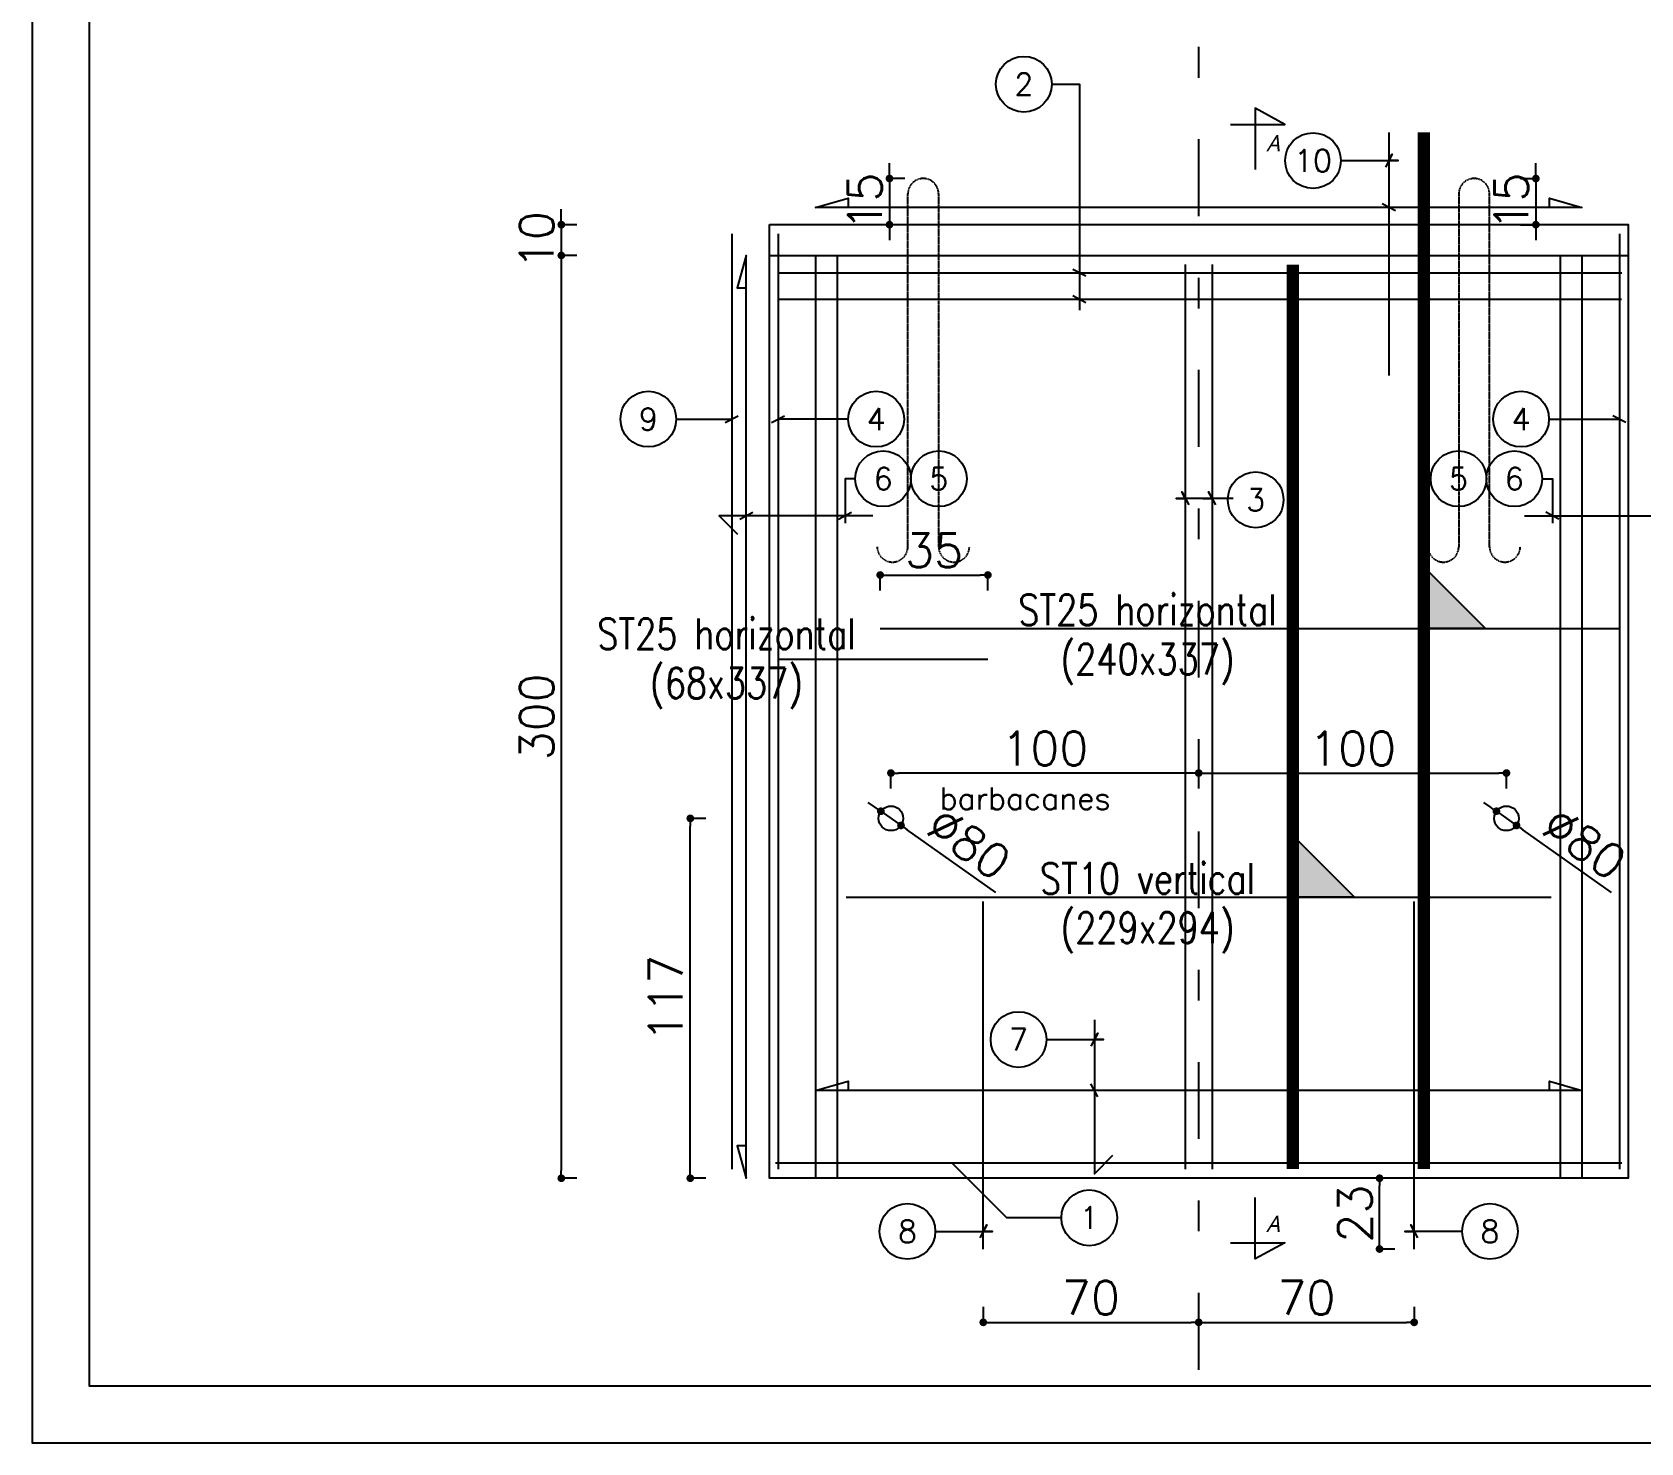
# Model space of a CAD drawing. Header units: millimetres. Extents: x -21776 to 63757, y -7870 to 8483.
# Drawn here: x 21930 to 22453, y -5309 to -4850 of the extents above; entities that cross this region are included whole.
import ezdxf
from ezdxf.enums import TextEntityAlignment as Align

# ---------------------------------------------------------------- set-up
doc = ezdxf.new("R2010")
doc.units = ezdxf.units.MM
doc.header["$PDMODE"] = 34
for name, pattern in [('CACHE', [9.525, 6.35, -3.175]), ('GrFeatureAxis', [0.85, 0.25, -0.2, 0.1, -0.2, 0.1]), ('HIDDEN2', [0.1875, 0.125, -0.0625])]:
    doc.linetypes.add(name, pattern=pattern)
for name, color, linetype in [('1', 7, 'Continuous'), ('COTATION', 1, 'Continuous'), ('GO-CARTOUCHE', 7, 'Continuous'), ('GO-COTATION', 1, 'Continuous'), ('GO-TEXTE', 9, 'Continuous'), ('GO-TEXTE-ACIER', 3, 'Continuous'), ('Grid', 7, 'Continuous'), ('préfa v', 2, 'Continuous'), ('STR_barbacan', 160, 'Continuous'), ('STR_TS', 22, 'Continuous'), ('STR_TS_TXT', 7, 'Continuous'), ('STR_VOI-POT', 6, 'Continuous')]:
    doc.layers.add(name, color=color, linetype=linetype)
doc.styles.add('Lucida', font='')
doc.styles.get("Standard").update_dxf_attribs({"font": 'romans.shx'})
doc.styles.add('TEXTE', font='romans.shx')
doc.styles.add('TEXTE TS', font='romans.shx', dxfattribs={"width": 0.7, "oblique": 15})
doc.styles.get('Lucida').set_extended_font_data('Lucida Sans', italic=True)
doc.dimstyles.new('COUPE-20', dxfattribs={"dimscale": 0.5, "dimtxt": 22, "dimasz": 5, "dimexe": 0.05, "dimexo": 0, "dimgap": 5, "dimtad": 1, "dimdsep": 46, "dimtxsty": 'Standard', "dimblk1": 'DOT', "dimblk2": 'DOT', "dimsah": 1, "dimcen": 0, "dimdle": 150, "dimclrd": 1, "dimclre": 1, "dimclrt": 7, "dimadec": 0, "dimazin": 0, "dimtfac": 1, "dimtix": 1, "dimtmove": 2, "dimatfit": 3, "dimldrblk": 'DOT', "dimfxl": 0, "dimtvp": 1, "dimtolj": 1, "dimtzin": 0, "dimarcsym": 0})

# ---------------------------------------------------------------- blocks, each defined once
blk = doc.blocks.new('_DOT')
at = {"color": 0, "linetype": 'ByBlock'}
blk.add_line((-0.5, 0), (-1, 0), dxfattribs=at)
at = {"color": 0, "linetype": 'ByBlock', "const_width": 0.5}
blk.add_lwpolyline([(-0.25, 0, 1), (0.25, 0, 1)], format="xyb", close=True, dxfattribs=at)
blk = doc.blocks.new('*D1729')
at = {"layer": 'DEFPOINTS', "color": 0}
for p in [(22251.21, -4913.03), (22102.16, -4923.03), (22251.21, -4923.03)]:
    blk.add_point(p, dxfattribs=at)
at = {"layer": 'STR_VOI-POT', "color": 1, "lineweight": -2}
for p, q in [((22102.16, -4910.53), (22102.16, -4908.03)), ((22107.16, -4913.03), (22102.13, -4913.03)), ((22102.16, -4913.03), (22102.16, -4923.03)), ((22107.16, -4923.03), (22102.13, -4923.03)), ((22102.16, -4925.53), (22102.16, -4928.03))]:
    blk.add_line(p, q, dxfattribs=at)
at = {"layer": 'STR_VOI-POT', "color": 1, "lineweight": -2, "xscale": 2.5, "yscale": 2.5, "zscale": 2.5}
for p, rotation in [((22102.16, -4913.03), 270), ((22102.16, -4923.03), 90)]:
    blk.add_blockref('_DOT', p, dxfattribs=dict(at, rotation=rotation))
at = {"layer": 'STR_VOI-POT', "color": 7, "insert": (22094.16, -4918.03), "char_height": 11, "attachment_point": 5, "rotation": 90}
blk.add_mtext('\\A1;10', dxfattribs=at)
blk = doc.blocks.new('*D1730')
at = {"layer": 'DEFPOINTS', "color": 0}
for p in [(22251.21, -4923.03), (22102.16, -5223.03), (22169.76, -5223.03)]:
    blk.add_point(p, dxfattribs=at)
at = {"layer": 'STR_VOI-POT', "color": 1, "lineweight": -2}
for p, q in [((22107.16, -4923.03), (22102.13, -4923.03)), ((22102.16, -4925.53), (22102.16, -5220.53)), ((22107.16, -5223.03), (22102.13, -5223.03))]:
    blk.add_line(p, q, dxfattribs=at)
at = {"layer": 'STR_VOI-POT', "color": 1, "lineweight": -2, "xscale": 2.5, "yscale": 2.5, "zscale": 2.5}
for p, rotation in [((22102.16, -4923.03), 90), ((22102.16, -5223.03), 270)]:
    blk.add_blockref('_DOT', p, dxfattribs=dict(at, rotation=rotation))
at = {"layer": 'STR_VOI-POT', "color": 7, "insert": (22094.16, -5073.03), "char_height": 11, "attachment_point": 5, "rotation": 90}
blk.add_mtext('\\A1;300', dxfattribs=at)
blk = doc.blocks.new('mrega')
at = {"layer": 'STR_TS_TXT', "style": 'TEXTE TS', "width": 0.8}
for tag, p in [('ST10', (14.48, 0)), ('DIM', (14.48, -16)), ('NOTE', (14.48, -32))]:
    blk.add_attdef(tag, text='', height=10, dxfattribs=at).set_placement(p, align=Align.CENTER)
blk = doc.blocks.new('A$C6F247267')
blk.add_hatch(color=256).paths.add_polyline_path([(0, -0.2), (-0.2, 0), (0, 0)])
blk.add_lwpolyline([(-0.2, 0), (0, 0), (0, -0.2), (-0.2, 0)])
blk = doc.blocks.new('*D1733')
at = {"layer": 'DEFPOINTS', "color": 0}
for p in [(22240.76, -5026.92), (22205.76, -5044.29), (22240.76, -5054.29)]:
    blk.add_point(p, dxfattribs=at)
at = {"layer": 'STR_VOI-POT', "color": 1, "lineweight": -2}
for p, q in [((22205.76, -5031.92), (22205.76, -5026.9)), ((22208.26, -5026.92), (22238.26, -5026.92)), ((22240.76, -5031.92), (22240.76, -5026.9))]:
    blk.add_line(p, q, dxfattribs=at)
at = {"layer": 'STR_VOI-POT', "color": 1, "lineweight": -2, "xscale": 2.5, "yscale": 2.5, "zscale": 2.5, "rotation": 180}
blk.add_blockref('_DOT', (22205.76, -5026.92), dxfattribs=at)
at = {"layer": 'STR_VOI-POT', "color": 1, "lineweight": -2, "xscale": 2.5, "yscale": 2.5, "zscale": 2.5}
blk.add_blockref('_DOT', (22240.76, -5026.92), dxfattribs=at)
at = {"layer": 'STR_VOI-POT', "color": 7, "insert": (22223.26, -5018.92), "char_height": 11, "attachment_point": 5}
blk.add_mtext('\\A1;35', dxfattribs=at)
blk = doc.blocks.new('*D1735')
at = {"layer": 'DEFPOINTS', "color": 0}
for p in [(22239.26, -5246.03), (22309.26, -5269.87), (22309.26, -5285.27)]:
    blk.add_point(p, dxfattribs=at)
at = {"layer": 'GO-COTATION', "color": 1, "lineweight": -2}
for p, q in [((22239.26, -5264.87), (22239.26, -5269.9)), ((22241.76, -5269.87), (22306.76, -5269.87)), ((22309.26, -5274.87), (22309.26, -5269.85))]:
    blk.add_line(p, q, dxfattribs=at)
at = {"layer": 'GO-COTATION', "color": 1, "lineweight": -2, "xscale": 2.5, "yscale": 2.5, "zscale": 2.5, "rotation": 180}
blk.add_blockref('_DOT', (22239.26, -5269.87), dxfattribs=at)
at = {"layer": 'GO-COTATION', "color": 1, "lineweight": -2, "xscale": 2.5, "yscale": 2.5, "zscale": 2.5}
blk.add_blockref('_DOT', (22309.26, -5269.87), dxfattribs=at)
at = {"layer": 'GO-COTATION', "color": 7, "insert": (22274.26, -5261.87), "char_height": 11, "attachment_point": 5}
blk.add_mtext('\\A1;70', dxfattribs=at)
blk = doc.blocks.new('*D1736')
at = {"layer": 'DEFPOINTS', "color": 0}
for p in [(22379.26, -5246.03), (22379.26, -5269.87), (22309.26, -5285.27)]:
    blk.add_point(p, dxfattribs=at)
at = {"layer": 'GO-COTATION', "color": 1, "lineweight": -2}
for p, q in [((22379.26, -5264.87), (22379.26, -5269.9)), ((22309.26, -5274.87), (22309.26, -5269.85)), ((22311.76, -5269.87), (22376.76, -5269.87))]:
    blk.add_line(p, q, dxfattribs=at)
at = {"layer": 'GO-COTATION', "color": 1, "lineweight": -2, "xscale": 2.5, "yscale": 2.5, "zscale": 2.5, "rotation": 180}
blk.add_blockref('_DOT', (22309.26, -5269.87), dxfattribs=at)
at = {"layer": 'GO-COTATION', "color": 1, "lineweight": -2, "xscale": 2.5, "yscale": 2.5, "zscale": 2.5}
blk.add_blockref('_DOT', (22379.26, -5269.87), dxfattribs=at)
at = {"layer": 'GO-COTATION', "color": 7, "insert": (22344.26, -5261.87), "char_height": 11, "attachment_point": 5}
blk.add_mtext('\\A1;70', dxfattribs=at)
blk = doc.blocks.new('*D1737')
at = {"layer": 'DEFPOINTS', "color": 0}
for p in [(22398.76, -4898.03), (22407.46, -4913.03), (22418.82, -4913.03)]:
    blk.add_point(p, dxfattribs=at)
at = {"layer": 'GO-COTATION', "color": 1, "lineweight": -2}
for p, q in [((22418.82, -4895.53), (22418.82, -4893.03)), ((22413.82, -4898.03), (22418.84, -4898.03)), ((22418.82, -4898.03), (22418.82, -4913.03)), ((22413.82, -4913.03), (22418.84, -4913.03)), ((22418.82, -4915.53), (22418.82, -4918.03))]:
    blk.add_line(p, q, dxfattribs=at)
at = {"layer": 'GO-COTATION', "color": 1, "lineweight": -2, "xscale": 2.5, "yscale": 2.5, "zscale": 2.5}
for p, rotation in [((22418.82, -4898.03), 270), ((22418.82, -4913.03), 90)]:
    blk.add_blockref('_DOT', p, dxfattribs=dict(at, rotation=rotation))
at = {"layer": 'GO-COTATION', "color": 7, "insert": (22410.82, -4905.53), "char_height": 11, "attachment_point": 5, "rotation": 90}
blk.add_mtext('\\A1;15', dxfattribs=at)
blk = doc.blocks.new('*D1738')
at = {"layer": 'DEFPOINTS', "color": 0}
for p in [(22219.76, -4898.03), (22208.79, -4913.03), (22211.05, -4913.03)]:
    blk.add_point(p, dxfattribs=at)
at = {"layer": 'GO-COTATION', "color": 1, "lineweight": -2}
for p, q in [((22208.79, -4895.53), (22208.79, -4893.03)), ((22213.79, -4898.03), (22208.76, -4898.03)), ((22208.79, -4898.03), (22208.79, -4913.03)), ((22211.05, -4913.03), (22208.76, -4913.03)), ((22208.79, -4915.53), (22208.79, -4918.03))]:
    blk.add_line(p, q, dxfattribs=at)
at = {"layer": 'GO-COTATION', "color": 1, "lineweight": -2, "xscale": 2.5, "yscale": 2.5, "zscale": 2.5}
for p, rotation in [((22208.79, -4898.03), 270), ((22208.79, -4913.03), 90)]:
    blk.add_blockref('_DOT', p, dxfattribs=dict(at, rotation=rotation))
at = {"layer": 'GO-COTATION', "color": 7, "insert": (22200.79, -4905.53), "char_height": 11, "attachment_point": 5, "rotation": 90}
blk.add_mtext('\\A1;15', dxfattribs=at)
blk = doc.blocks.new('*D2281')
at = {"layer": 'COTATION', "color": 1, "lineweight": -2}
for p, q in [((22373.03, -5223.03), (22368, -5223.03)), ((22368.03, -5243.53), (22368.03, -5225.53)), ((22373.03, -5246.03), (22368, -5246.03))]:
    blk.add_line(p, q, dxfattribs=at)
at = {"layer": 'DEFPOINTS', "color": 0}
for p in [(22368.03, -5223.03), (22448.76, -5223.03), (22379.26, -5246.03)]:
    blk.add_point(p, dxfattribs=at)
at = {"layer": 'COTATION', "color": 1, "lineweight": -2, "xscale": 2.5, "yscale": 2.5, "zscale": 2.5}
for p, rotation in [((22368.03, -5223.03), 90), ((22368.03, -5246.03), 270)]:
    blk.add_blockref('_DOT', p, dxfattribs=dict(at, rotation=rotation))
at = {"layer": 'COTATION', "color": 7, "insert": (22360.03, -5234.53), "char_height": 11, "attachment_point": 5, "rotation": 90}
blk.add_mtext('\\A1;23', dxfattribs=at)
blk = doc.blocks.new('*D2329')
at = {"layer": 'DEFPOINTS', "color": 0}
for p in [(22209.26, -5091.3), (22209.26, -5106.03), (22309.26, -5223.03)]:
    blk.add_point(p, dxfattribs=at)
at = {"layer": 'STR_barbacan', "color": 1, "lineweight": -2}
for p, q in [((22209.26, -5096.3), (22209.26, -5091.27)), ((22306.76, -5091.3), (22211.76, -5091.3)), ((22309.26, -5096.3), (22309.26, -5091.27))]:
    blk.add_line(p, q, dxfattribs=at)
at = {"layer": 'STR_barbacan', "color": 1, "lineweight": -2, "xscale": 2.5, "yscale": 2.5, "zscale": 2.5, "rotation": 180}
blk.add_blockref('_DOT', (22209.26, -5091.3), dxfattribs=at)
at = {"layer": 'STR_barbacan', "color": 1, "lineweight": -2, "xscale": 2.5, "yscale": 2.5, "zscale": 2.5}
blk.add_blockref('_DOT', (22309.26, -5091.3), dxfattribs=at)
at = {"layer": 'STR_barbacan', "color": 7, "insert": (22259.26, -5083.3), "char_height": 11, "attachment_point": 5}
blk.add_mtext('\\A1;100', dxfattribs=at)
blk = doc.blocks.new('*D2330')
at = {"layer": 'DEFPOINTS', "color": 0}
for p in [(22144.07, -5106.03), (22209.26, -5106.03), (22169.76, -5223.03)]:
    blk.add_point(p, dxfattribs=at)
at = {"layer": 'STR_barbacan', "color": 1, "lineweight": -2}
for p, q in [((22149.07, -5106.03), (22144.05, -5106.03)), ((22144.07, -5220.53), (22144.07, -5108.53)), ((22149.07, -5223.03), (22144.05, -5223.03))]:
    blk.add_line(p, q, dxfattribs=at)
at = {"layer": 'STR_barbacan', "color": 1, "lineweight": -2, "xscale": 2.5, "yscale": 2.5, "zscale": 2.5}
for p, rotation in [((22144.07, -5106.03), 90), ((22144.07, -5223.03), 270)]:
    blk.add_blockref('_DOT', p, dxfattribs=dict(at, rotation=rotation))
at = {"layer": 'STR_barbacan', "color": 7, "insert": (22136.07, -5164.53), "char_height": 11, "attachment_point": 5, "rotation": 90}
blk.add_mtext('\\A1;117', dxfattribs=at)
blk = doc.blocks.new('*D2331')
at = {"layer": 'DEFPOINTS', "color": 0}
for p in [(22409.26, -5091.3), (22409.26, -5106.03), (22309.26, -5223.03)]:
    blk.add_point(p, dxfattribs=at)
at = {"layer": 'STR_barbacan', "color": 1, "lineweight": -2}
for p, q in [((22309.26, -5096.3), (22309.26, -5091.27)), ((22311.76, -5091.3), (22406.76, -5091.3)), ((22409.26, -5096.3), (22409.26, -5091.27))]:
    blk.add_line(p, q, dxfattribs=at)
at = {"layer": 'STR_barbacan', "color": 1, "lineweight": -2, "xscale": 2.5, "yscale": 2.5, "zscale": 2.5, "rotation": 180}
blk.add_blockref('_DOT', (22309.26, -5091.3), dxfattribs=at)
at = {"layer": 'STR_barbacan', "color": 1, "lineweight": -2, "xscale": 2.5, "yscale": 2.5, "zscale": 2.5}
blk.add_blockref('_DOT', (22409.26, -5091.3), dxfattribs=at)
at = {"layer": 'STR_barbacan', "color": 7, "insert": (22359.26, -5083.3), "char_height": 11, "attachment_point": 5}
blk.add_mtext('\\A1;100', dxfattribs=at)
blk = doc.blocks.new('*D2332')
at = {"layer": 'DEFPOINTS', "color": 0}
for p in [(22205.99, -5103.72), (22212.53, -5108.33)]:
    blk.add_point(p, dxfattribs=at)
at = {"layer": 'STR_barbacan', "color": 1, "lineweight": -2}
for p, q in [((22203.95, -5102.28), (22201.9, -5100.84)), ((22205.99, -5103.72), (22212.53, -5108.33)), ((22243.39, -5130.09), (22214.57, -5109.77))]:
    blk.add_line(p, q, dxfattribs=at)
at = {"layer": 'STR_barbacan', "color": 1, "lineweight": -2, "xscale": 2.5, "yscale": 2.5, "zscale": 2.5}
for p, rotation in [((22205.99, -5103.72), 324.809808039189), ((22212.53, -5108.33), 144.809808039189)]:
    blk.add_blockref('_DOT', p, dxfattribs=dict(at, rotation=rotation))
at = {"layer": 'STR_barbacan', "color": 7, "insert": (22234.61, -5114.12), "char_height": 11, "attachment_point": 5, "rotation": 324.8098}
blk.add_mtext('\\A1;∅80', dxfattribs=at)
blk = doc.blocks.new('*D2333')
at = {"layer": 'DEFPOINTS', "color": 0}
for p in [(22405.99, -5103.72), (22412.53, -5108.33)]:
    blk.add_point(p, dxfattribs=at)
at = {"layer": 'STR_barbacan', "color": 1, "lineweight": -2}
for p, q in [((22403.95, -5102.28), (22401.9, -5100.84)), ((22405.99, -5103.72), (22412.53, -5108.33)), ((22443.39, -5130.09), (22414.57, -5109.77))]:
    blk.add_line(p, q, dxfattribs=at)
at = {"layer": 'STR_barbacan', "color": 1, "lineweight": -2, "xscale": 2.5, "yscale": 2.5, "zscale": 2.5}
for p, rotation in [((22405.99, -5103.72), 324.8098080391943), ((22412.53, -5108.33), 144.8098080391943)]:
    blk.add_blockref('_DOT', p, dxfattribs=dict(at, rotation=rotation))
at = {"layer": 'STR_barbacan', "color": 7, "insert": (22434.61, -5114.12), "char_height": 11, "attachment_point": 5, "rotation": 324.8098}
blk.add_mtext('\\A1;∅80', dxfattribs=at)

msp = doc.modelspace()

# ---------------------------------------------------------------- linework, layer by layer
at = {"layer": '1', "color": 252, "linetype": 'HIDDEN2', "ltscale": 0.05}
for points in [[(22204.76431, -5017.71649, 1), (22214.76031, -5017.71649), (22214.76031, -4913.02724), (22214.76031, -4903.02524, -1), (22224.75631, -4903.02524), (22224.75631, -4913.02724), (22224.75631, -5017.71649, 1), (22234.75231, -5017.71649)], [(22413.75231, -5017.71649, -1), (22403.75631, -5017.71649), (22403.75631, -4913.02724), (22403.75631, -4903.02524, 1), (22393.76031, -4903.02524), (22393.76031, -4913.02724), (22393.76031, -5017.71649, -1), (22383.76431, -5017.71649)]]:
    msp.add_lwpolyline(points, format="xyb", dxfattribs=at)
at = {"layer": 'COTATION'}
for points in [[(22355.45654, -4892.22156), (22374.04556, -4892.22156), (22371.04556, -4892.22156), (22372.16688, -4890.10024), (22369.92424, -4894.34288)], [(22423.20066, -4907.40508), (22423.20066, -4904.40508), (22433.75831, -4907.40508), (22184.75831, -4907.40508), (22195.31596, -4904.40508), (22195.31596, -4907.40508)], [(22373.16688, -4908.5264), (22368.92424, -4906.28376)], [(22162.26771, -5212.46959), (22159.26772, -5212.46959), (22162.26771, -5223.02724), (22162.26771, -4923.02724), (22159.26772, -4933.58489), (22162.26771, -4933.58489)], [(22272.62253, -4929.82063), (22268.37989, -4927.57799)], [(22272.62253, -4938.38679), (22268.37989, -4936.14415)], [(22155.39014, -4977.36468), (22159.63278, -4975.12204)], [(22170.45564, -4977.36468), (22174.69828, -4975.12204)], [(22448.06098, -4977.36468), (22443.81834, -4975.12204)], [(22139.48629, -4976.24336), (22157.51146, -4976.24336)], [(22195.44285, -4976.24336), (22172.57696, -4976.24336)], [(22423.07377, -4976.24336), (22445.93966, -4976.24336)], [(22197.65254, -4995.61785), (22194.33313, -4995.61785), (22194.33313, -5010.10501)], [(22420.86409, -4995.61785), (22424.18349, -4995.61785), (22424.18349, -5010.10501)], [(22320.49638, -5002.03363), (22301.90737, -5002.03363), (22304.90737, -5002.03363), (22303.78605, -4999.91231), (22306.02869, -5004.15495)], [(22318.75266, -5002.03363), (22310.60926, -5002.03363), (22313.60926, -5002.03363), (22312.48794, -4999.91231), (22314.73058, -5004.15495)], [(22160.14639, -5008.77651), (22164.38903, -5006.53387)], [(22192.21181, -5008.77651), (22196.45445, -5006.53387)], [(22426.30482, -5008.77651), (22422.06217, -5006.53387)], [(22259.78443, -5177.93751), (22278.37345, -5177.93751), (22275.37345, -5177.93751), (22276.49477, -5175.81619), (22274.25213, -5180.05883)], [(22423.20066, -5194.4673), (22423.20066, -5191.46731), (22433.75831, -5194.4673), (22184.75831, -5194.4673), (22195.31596, -5191.46731), (22195.31596, -5194.4673)], [(22276.49477, -5196.58862), (22274.25213, -5192.34598)], [(22264.647, -5235.88967), (22246.93628, -5235.88967), (22229.07386, -5218.02724)], [(22223.6693, -5240.29344), (22242.25831, -5240.29344), (22239.25831, -5240.29344), (22240.37963, -5238.17212), (22238.13699, -5242.41476)], [(22394.84733, -5240.29344), (22376.25831, -5240.29344), (22379.25831, -5240.29344), (22378.13699, -5238.17212), (22380.37963, -5242.41476)]]:
    msp.add_lwpolyline(points, dxfattribs=at)
at = {"layer": 'GO-CARTOUCHE', "linetype": 'Continuous'}
for points in [[(23043.85766, -5309.04286), (23043.85766, -4521.54286), (21930.22131, -4521.54286), (21930.22131, -5309.04286)], [(23025.29891, -5290.48411), (23025.29891, -4540.10161), (21948.78006, -4540.10161), (21948.78006, -5290.48411)]]:
    msp.add_lwpolyline(points, close=True, dxfattribs=at)
at = {"layer": 'GO-COTATION'}
msp.add_lwpolyline([(22261.50295, -4867.3779), (22270.50121, -4867.3779), (22270.50121, -4940.83497)], dxfattribs=at)
at = {"layer": 'GO-TEXTE', "flags": 128}
for points in [[(22319.583, -4880.44747), (22337.23074, -4880.44747), (22327.55269, -4875.16741), (22327.55269, -4895.08889)], [(22319.583, -5243.97744), (22337.23074, -5243.97744), (22327.55269, -5249.2575), (22327.55269, -5229.33602)]]:
    msp.add_lwpolyline(points, dxfattribs=at)
at = {"layer": 'GO-TEXTE-ACIER'}
for centre in [(22252.44618, -4867.3779), (22346.39978, -4892.22156), (22130.42953, -4976.24336), (22204.47055, -4976.24336), (22414.01701, -4976.24336), (22206.7093, -4995.61785), (22224.82282, -4995.61785), (22393.6938, -4995.61785), (22411.80733, -4995.61785), (22327.76913, -5002.4845), (22250.72767, -5177.93751), (22273.70376, -5235.88967), (22214.61253, -5240.29344), (22403.90409, -5240.29344)]:
    msp.add_circle(centre, 9.05676, dxfattribs=at)
at = {"layer": 'Grid', "color": 4, "linetype": 'GrFeatureAxis', "lineweight": 25, "ltscale": 100}
msp.add_line((22309.25831, -5285.26586), (22309.25831, -4661.55005), dxfattribs=at)
at = {"layer": 'préfa v'}
for points in [[(22169.75831, -4913.02724), (22448.75831, -4913.02724), (22448.75831, -5223.02724), (22169.75831, -5223.02724), (22169.75831, -4913.02724)], [(22169.75831, -4923.02724), (22448.75831, -4923.02724)], [(22184.75831, -4923.02724), (22184.75831, -5223.02724)], [(22191.75831, -4923.02724), (22191.75831, -5223.02724)], [(22426.75831, -4923.02724), (22426.75831, -5223.02724)], [(22433.75831, -4923.02724), (22433.75831, -5223.02724)]]:
    msp.add_lwpolyline(points, dxfattribs=at)
at = {"layer": 'STR_barbacan'}
for centre in [(22209.25831, -5106.02724), (22409.25831, -5106.02724)]:
    msp.add_circle(centre, 4, dxfattribs=at)
at = {"layer": 'STR_TS', "linetype": 'CACHE', "ltscale": 2, "const_width": 4}
msp.add_lwpolyline([(22382.39984, -5220.02724), (22382.39984, -4883.02724)], dxfattribs=at)
at = {"layer": 'STR_TS', "const_width": 4}
msp.add_lwpolyline([(22339.86831, -5220.02724), (22339.86831, -4926.02724)], dxfattribs=at)
at = {"layer": 'STR_TS', "color": 3}
for points in [[(22205.75831, -5044.29331), (22445.75831, -5044.29331)], [(22172.75831, -5054.29331), (22240.75831, -5054.29331)], [(22194.75831, -5131.60001), (22423.75831, -5131.60001)]]:
    msp.add_lwpolyline(points, dxfattribs=at)
at = {"layer": 'STR_VOI-POT'}
for points in [[(22371.04556, -4883.02724), (22371.04556, -4962.02724)], [(22157.51146, -4916.02724), (22157.51146, -5220.02724)], [(22172.57696, -4916.02724), (22172.57696, -5220.02724)], [(22445.93966, -4916.02724), (22445.93966, -5220.02724)], [(22172.75831, -4928.69931), (22446.75831, -4928.69931)], [(22304.90737, -4926.02724), (22304.90737, -5220.02724)], [(22313.60926, -4926.02724), (22313.60926, -5220.02724)], [(22172.75831, -4937.26547), (22446.61729, -4937.26547)], [(22203.41513, -5007.65519), (22153.41513, -5007.65519), (22159.39702, -5013.63707)], [(22415.10149, -5007.65519), (22465.10149, -5007.65519), (22459.1196, -5013.63707)], [(22239.25831, -5246.02724), (22239.25831, -5133.02724)], [(22379.25831, -5246.02724), (22379.25831, -5133.02724)], [(22275.37345, -5171.54697), (22275.37345, -5221.54697), (22281.35534, -5215.56508)], [(22171.75831, -5218.02724), (22446.75831, -5218.02724)]]:
    msp.add_lwpolyline(points, dxfattribs=at)

# ---------------------------------------------------------------- block references
at = {"layer": 'STR_TS', "xscale": 100, "yscale": 100, "zscale": 100, "rotation": 180}
for p in [(22382.39984, -5044.29331), (22339.86831, -5131.60001)]:
    msp.add_blockref('A$C6F247267', p, dxfattribs=at)
at = {"layer": 'STR_TS_TXT'}
for p, values in [((22278.16739, -5043.26694), {'ST10': 'ST25 horizontal', 'DIM': '(240x337)'}), ((22141.3622, -5051.0451), {'ST10': 'ST25 horizontal', 'DIM': '(68x337)'}), ((22278.16739, -5130.57364), {'ST10': 'ST10 vertical', 'DIM': '(229x294)'})]:
    msp.add_blockref('mrega', p, dxfattribs=at).add_auto_attribs(values)

# ---------------------------------------------------------------- texts
at = {"layer": 'GO-TEXTE', "linetype": 'Continuous', "style": 'Lucida'}
for rotation, p in [(0.0017975, (22331.16784, -4889.24023)), (359.9982025, (22331.16767, -5240.50468))]:
    msp.add_text('A', height=5.32, rotation=rotation, dxfattribs=at).set_placement(p)
at = {"layer": 'GO-TEXTE-ACIER', "style": 'TEXTE'}
for s, p in [('2', (22252.44618, -4867.3779)), ('10', (22346.39978, -4892.22156)), ('9', (22130.42953, -4976.24336)), ('4', (22204.49961, -4976.24336)), ('4', (22414.01701, -4976.24336)), ('6', (22206.7093, -4995.61785)), ('5', (22224.82282, -4995.61785)), ('5', (22393.6938, -4995.61785)), ('6', (22411.80733, -4995.61785)), ('3', (22327.76913, -5002.4845)), ('7', (22250.72767, -5177.93751)), ('8', (22214.61253, -5240.29344)), ('1', (22273.70376, -5235.88967)), ('8', (22403.90409, -5240.29344))]:
    msp.add_text(s, height=7.2, dxfattribs=at).set_placement(p, align=Align.MIDDLE_CENTER)
at = {"layer": 'STR_barbacan', "style": 'TEXTE'}
msp.add_text('barbacanes', height=7.2, dxfattribs=at).set_placement((22252.83623, -5099.55331), align=Align.MIDDLE_CENTER)

# ---------------------------------------------------------------- dimensions: what is measured, and where the dimension line sits
at = {"layer": 'COTATION'}
dim = msp.add_linear_dim(base=(22368.02536, -5223.02724), p1=(22379.25831, -5246.02724), p2=(22448.75831, -5223.02724), angle=90, dimstyle='COUPE-20', dxfattribs=at)
dim.commit()
dim.dimension.update_dxf_attribs({"geometry": '*D2281', "text_midpoint": (22360.02536, -5234.52724)})
at = {"layer": 'GO-COTATION'}
for base, p1, p2, picture, middle in [((22208.78617, -4913.02724), (22219.75831, -4898.02724), (22211.0532, -4913.02724), '*D1738', (22200.78617, -4905.52724)), ((22418.81695, -4913.02724), (22398.75831, -4898.02724), (22407.46342, -4913.02724), '*D1737', (22410.81695, -4905.52724))]:
    dim = msp.add_linear_dim(base=base, p1=p1, p2=p2, angle=90, dimstyle='COUPE-20', dxfattribs=at)
    dim.commit()
    dim.dimension.update_dxf_attribs({"geometry": picture, "text_midpoint": middle})
for base, p1, p2, picture, middle in [((22309.25831, -5269.87477), (22239.25831, -5246.02724), (22309.25831, -5285.26586), '*D1735', (22274.25831, -5261.87477)), ((22379.25831, -5269.87477), (22309.25831, -5285.26586), (22379.25831, -5246.02724), '*D1736', (22344.25831, -5261.87477))]:
    dim = msp.add_linear_dim(base=base, p1=p1, p2=p2, dimstyle='COUPE-20', dxfattribs=at)
    dim.commit()
    dim.dimension.update_dxf_attribs({"geometry": picture, "text_midpoint": middle})
at = {"layer": 'STR_barbacan'}
dim = msp.add_linear_dim(base=(22209.25831, -5091.2989), p1=(22309.25831, -5223.02724), p2=(22209.25831, -5106.02724), dimstyle='COUPE-20', dxfattribs=at)
dim.commit()
dim.dimension.update_dxf_attribs({"geometry": '*D2329', "text_midpoint": (22259.25831, -5083.2989)})
for base, p1, p2, angle, picture, middle in [((22409.25831, -5091.2989), (22309.25831, -5223.02724), (22409.25831, -5106.02724), 180, '*D2331', (22359.25831, -5083.2989)), ((22144.07063, -5106.02724), (22169.75831, -5223.02724), (22209.25831, -5106.02724), 90, '*D2330', (22136.07063, -5164.52724))]:
    dim = msp.add_linear_dim(base=base, p1=p1, p2=p2, angle=angle, dimstyle='COUPE-20', dxfattribs=at)
    dim.commit()
    dim.dimension.update_dxf_attribs({"geometry": picture, "text_midpoint": middle})
for p1, p2, picture, middle in [((22205.98934, -5103.72207), (22212.52729, -5108.33241), '*D2332', (22234.61107, -5114.11614)), ((22405.98934, -5103.72207), (22412.52729, -5108.33241), '*D2333', (22434.61107, -5114.11614))]:
    dim = msp.add_diameter_dim_2p(p1=p1, p2=p2, dimstyle='COUPE-20', override={"dimlfac": 10}, dxfattribs=at)
    dim.commit()
    dim.dimension.update_dxf_attribs({"geometry": picture, "text_midpoint": middle})
at = {"layer": 'STR_VOI-POT'}
for base, p1, p2, picture, middle in [((22102.15918, -4923.02724), (22251.20957, -4913.02724), (22251.20957, -4923.02724), '*D1729', (22094.15918, -4918.02724)), ((22102.15918, -5223.02724), (22251.20957, -4923.02724), (22169.75831, -5223.02724), '*D1730', (22094.15918, -5073.02724))]:
    dim = msp.add_linear_dim(base=base, p1=p1, p2=p2, angle=90, dimstyle='COUPE-20', dxfattribs=at)
    dim.commit()
    dim.dimension.update_dxf_attribs({"geometry": picture, "text_midpoint": middle})
dim = msp.add_linear_dim(base=(22240.75831, -5026.92128), p1=(22205.75831, -5044.29331), p2=(22240.75831, -5054.29331), dimstyle='COUPE-20', dxfattribs=at)
dim.commit()
dim.dimension.update_dxf_attribs({"geometry": '*D1733', "text_midpoint": (22223.25831, -5018.92128)})

doc.saveas('drawing.dxf')
